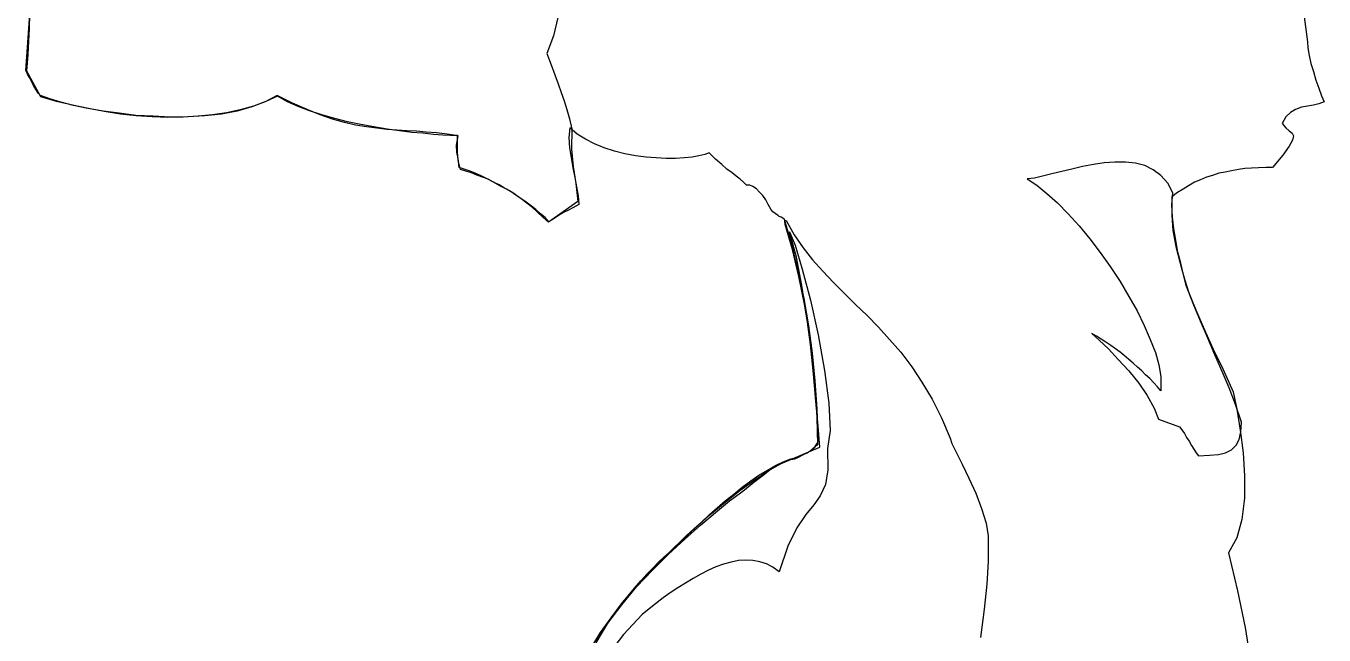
# Model space of a CAD drawing. Extents: x 14564 to 15453, y 74 to 1745.
# Drawn here: x 14757 to 15341, y 499 to 773 of the extents above; entities that cross this region are included whole.
import ezdxf

# ---------------------------------------------------------------- set-up
doc = ezdxf.new("R2010")
doc.units = 0
doc.header["$LTSCALE"] = 1270
doc.header["$MEASUREMENT"] = 0
doc.layers.get('0').update_dxf_attribs({"linetype": 'CONTINUOUS'})

msp = doc.modelspace()

# ---------------------------------------------------------------- linework, layer by layer
at = {"linetype": 'CONTINUOUS'}
for p, q in [((14756.51, 752.97), (14758.24, 778.47)), ((14758.05, 771.95), (14758.24, 778.27)), ((15331.61, 779.43), (15333.34, 766)), ((14757.85, 766.19), (14758.05, 771.95)), ((14995.95, 776.93), (14994.03, 768.69)), ((14757.47, 760.26), (14757.85, 766.19)), ((14994.03, 768.69), (14990.96, 760.63)), ((15333.34, 766), (15333.54, 763.32)), ((14756.89, 752.78), (14757.47, 760.26)), ((14990.96, 760.63), (14992.88, 755.65)), ((15333.54, 763.32), (15334.11, 759.87)), ((15334.11, 759.87), (15334.87, 756.23)), ((14992.88, 755.65), (14994.61, 751.05)), ((15334.87, 756.23), (15336.03, 752.58)), ((14756.7, 752.58), (14756.51, 752.97)), ((14757.28, 751.44), (14756.7, 752.58)), ((14763.22, 741.27), (14756.89, 752.78)), ((14758.05, 749.9), (14757.28, 751.44)), ((14759.01, 748.18), (14758.05, 749.9)), ((14759.96, 746.26), (14759.01, 748.18)), ((14994.61, 751.05), (14996.14, 747.02)), ((15336.03, 752.58), (15337.17, 748.75)), ((15337.17, 748.75), (15338.52, 745.11)), ((14761.11, 744.34), (14759.96, 746.26)), ((14762.07, 742.81), (14761.11, 744.34)), ((14763.03, 741.85), (14762.07, 742.81)), ((14996.14, 747.02), (14997.48, 743.19)), ((14997.48, 743.19), (14998.82, 739.36)), ((15338.52, 745.11), (15339.67, 741.66)), ((14767.24, 740.32), (14763.03, 741.85)), ((14770.31, 739.17), (14763.22, 741.27)), ((14772.23, 738.78), (14767.24, 740.32)), ((14777.41, 737.44), (14770.31, 739.17)), ((14777.98, 737.24), (14772.23, 738.78)), ((14784.69, 735.91), (14777.41, 737.44)), ((14784.31, 735.91), (14777.98, 737.24)), ((14858.12, 736.67), (14851.6, 734.76)), ((14858.88, 737.06), (14852.94, 735.33)), ((14864.25, 738.97), (14858.12, 736.67)), ((14864.44, 739.17), (14858.88, 737.06)), ((14869.61, 741.85), (14864.25, 738.97)), ((14869.81, 741.46), (14864.44, 739.17)), ((14876.52, 738.4), (14869.61, 741.85)), ((14874.22, 738.97), (14869.81, 741.46)), ((14879.01, 736.87), (14874.22, 738.97)), ((14883.03, 735.52), (14876.52, 738.4)), ((14884.19, 734.95), (14879.01, 736.87)), ((14998.82, 739.36), (14999.97, 735.52)), ((15330.65, 736.48), (15327.98, 735.52)), ((15333.34, 737.06), (15330.65, 736.48)), ((15336.03, 737.44), (15333.34, 737.06)), ((15338.52, 738.01), (15336.03, 737.44)), ((15340.82, 738.97), (15338.52, 738.01)), ((15339.67, 741.66), (15340.82, 738.97)), ((14791.21, 734.76), (14784.31, 735.91)), ((14791.79, 734.57), (14784.69, 735.91)), ((14798.49, 733.8), (14791.21, 734.76)), ((14799.07, 733.41), (14791.79, 734.57)), ((14805.97, 732.84), (14798.49, 733.8)), ((14806.17, 732.65), (14799.07, 733.41)), ((14813.83, 732.45), (14805.97, 732.84)), ((14813.26, 732.27), (14806.17, 732.65)), ((14820.35, 731.88), (14813.26, 732.27)), ((14821.5, 732.07), (14813.83, 732.45)), ((14827.25, 732.07), (14820.35, 731.88)), ((14829.36, 732.27), (14821.5, 732.07)), ((14833.96, 732.45), (14827.25, 732.07)), ((14837.03, 732.65), (14829.36, 732.27)), ((14840.48, 733.03), (14833.96, 732.45)), ((14844.51, 733.41), (14837.03, 732.65)), ((14846.81, 733.99), (14840.48, 733.03)), ((14851.6, 734.76), (14844.51, 733.41)), ((14852.94, 735.33), (14846.81, 733.99)), ((14888.98, 733.03), (14883.03, 735.52)), ((14889.74, 733.03), (14884.19, 734.95)), ((14894.54, 731.11), (14888.98, 733.03)), ((14895.5, 731.5), (14889.74, 733.03)), ((14899.9, 729.58), (14894.54, 731.11)), ((14901.25, 729.96), (14895.5, 731.5)), ((14999.97, 735.52), (15001.13, 731.31)), ((15001.13, 731.31), (15002.27, 726.71)), ((15323.56, 732.27), (15322.03, 729.2)), ((15325.67, 734.18), (15323.56, 732.27)), ((15327.98, 735.52), (15325.67, 734.18)), ((14904.89, 728.43), (14899.9, 729.58)), ((14907.19, 728.81), (14901.25, 729.96)), ((14909.87, 727.66), (14904.89, 728.43)), ((14913.13, 727.66), (14907.19, 728.81)), ((14914.47, 727.09), (14909.87, 727.66)), ((14919.07, 726.71), (14913.13, 727.66)), ((14918.89, 726.51), (14914.47, 727.09)), ((14923.49, 726.13), (14918.89, 726.51)), ((14924.63, 725.94), (14919.07, 726.71)), ((14927.89, 725.94), (14923.49, 726.13)), ((14930.19, 725.17), (14924.63, 725.94)), ((14932.3, 725.75), (14927.89, 725.94)), ((14935.18, 724.79), (14930.19, 725.17)), ((14936.71, 725.36), (14932.3, 725.75)), ((14939.97, 724.22), (14935.18, 724.79)), ((14941.31, 724.98), (14936.71, 725.36)), ((14946.11, 724.4), (14941.31, 724.98)), ((15001.31, 727.28), (15000.93, 722.87)), ((15004.57, 724.4), (15001.31, 727.28)), ((15002.27, 726.71), (15002.08, 717.7)), ((15322.03, 729.2), (15323.56, 727.28)), ((15323.56, 727.28), (15325.1, 725.94)), ((15325.1, 725.94), (15326.44, 724.79)), ((15326.44, 724.79), (15327.02, 723.63)), ((14944.19, 724.02), (14939.97, 724.22)), ((14947.64, 723.83), (14944.19, 724.02)), ((14951.09, 723.63), (14946.11, 724.4)), ((14950.71, 723.83), (14947.64, 723.83)), ((14950.32, 719.42), (14951.09, 723.63)), ((14950.51, 716.35), (14950.32, 719.42)), ((14950.71, 720), (14950.71, 723.83)), ((14950.71, 716.35), (14950.71, 720)), ((15000.93, 722.87), (15001.13, 718.27)), ((15008.41, 722.1), (15004.57, 724.4)), ((15012.43, 720), (15008.41, 722.1)), ((15016.84, 718.27), (15012.43, 720)), ((15325.1, 719.03), (15322.22, 715.01)), ((15326.63, 721.72), (15325.1, 719.03)), ((15327.02, 723.63), (15326.63, 721.72)), ((14951.09, 713.48), (14950.51, 716.35)), ((14951.09, 712.71), (14950.71, 716.35)), ((14951.47, 709.45), (14951.09, 713.48)), ((15001.13, 718.27), (15001.89, 713.86)), ((15001.89, 713.86), (15002.66, 709.26)), ((15002.08, 717.7), (15002.85, 709.84)), ((15021.44, 716.74), (15016.84, 718.27)), ((15026.04, 715.59), (15021.44, 716.74)), ((15030.84, 714.63), (15026.04, 715.59)), ((15035.63, 714.05), (15030.84, 714.63)), ((15040.23, 713.67), (15035.63, 714.05)), ((15044.64, 713.48), (15040.23, 713.67)), ((15048.86, 713.48), (15044.64, 713.48)), ((15052.88, 713.67), (15048.86, 713.48)), ((15056.34, 714.05), (15052.88, 713.67)), ((15059.4, 714.63), (15056.34, 714.05)), ((15062.08, 715.2), (15059.4, 714.63)), ((15064, 715.97), (15062.08, 715.2)), ((15066.87, 713.1), (15064, 715.97)), ((15069.75, 710.79), (15066.87, 713.1)), ((15322.22, 715.01), (15317.63, 709.45)), ((14952.05, 708.49), (14951.09, 712.71)), ((14953.77, 708.68), (14951.47, 709.45)), ((14954.54, 707.72), (14952.05, 708.49)), ((14956.07, 707.92), (14953.77, 708.68)), ((14957.03, 706.96), (14954.54, 707.72)), ((14958.76, 706.77), (14956.07, 707.92)), ((15002.66, 709.26), (15003.62, 704.85)), ((15002.85, 709.84), (15004, 702.16)), ((15072.05, 708.68), (15069.75, 710.79)), ((15074.35, 706.96), (15072.05, 708.68)), ((15222.73, 707.54), (15218.32, 706.58)), ((15227.33, 708.68), (15222.73, 707.54)), ((15232.13, 709.84), (15227.33, 708.68)), ((15237.1, 710.79), (15232.13, 709.84)), ((15241.9, 711.56), (15237.1, 710.79)), ((15246.69, 711.75), (15241.9, 711.56)), ((15251.48, 711.75), (15246.69, 711.75)), ((15255.9, 711.37), (15251.48, 711.75)), ((15260.11, 710.22), (15255.9, 711.37)), ((15263.95, 708.3), (15260.11, 710.22)), ((15267.4, 705.81), (15263.95, 708.3)), ((15296.34, 707.34), (15293.47, 706.77)), ((15299.22, 707.92), (15296.34, 707.34)), ((15302.29, 708.49), (15299.22, 707.92)), ((15305.16, 708.88), (15302.29, 708.49)), ((15308.22, 709.07), (15305.16, 708.88)), ((15311.3, 709.26), (15308.22, 709.07)), ((15314.55, 709.45), (15311.3, 709.26)), ((15317.63, 709.45), (15314.55, 709.45)), ((14959.53, 706), (14957.03, 706.96)), ((14961.44, 705.62), (14958.76, 706.77)), ((14962.02, 705.05), (14959.53, 706)), ((14964.13, 704.28), (14961.44, 705.62)), ((14964.51, 704.09), (14962.02, 705.05)), ((14967, 702.74), (14964.13, 704.28)), ((14967, 702.74), (14964.51, 704.09)), ((14969.49, 701.59), (14967, 702.74)), ((14969.88, 701.21), (14967, 702.74)), ((14971.98, 700.06), (14969.49, 701.59)), ((14972.75, 699.67), (14969.88, 701.21)), ((15003.62, 704.85), (15004.38, 700.63)), ((15004, 702.16), (15004.96, 694.11)), ((15076.27, 705.42), (15074.35, 706.96)), ((15077.99, 704.09), (15076.27, 705.42)), ((15079.53, 702.74), (15077.99, 704.09)), ((15080.87, 701.4), (15079.53, 702.74)), ((15082.4, 701.4), (15080.87, 701.4)), ((15083.74, 700.83), (15082.4, 701.4)), ((15210.46, 704.66), (15207.2, 704.28)), ((15207.2, 704.28), (15211.61, 701.4)), ((15214.1, 705.42), (15210.46, 704.66)), ((15211.61, 701.4), (15216.02, 697.76)), ((15218.32, 706.58), (15214.1, 705.42)), ((15270.47, 702.36), (15267.4, 705.81)), ((15272.77, 697.95), (15270.47, 702.36)), ((15279.86, 701.21), (15277.36, 699.67)), ((15282.54, 702.74), (15279.86, 701.21)), ((15285.22, 703.89), (15282.54, 702.74)), ((15287.91, 705.05), (15285.22, 703.89)), ((15290.59, 705.81), (15287.91, 705.05)), ((15293.47, 706.77), (15290.59, 705.81)), ((14974.48, 698.72), (14971.98, 700.06)), ((14975.63, 697.95), (14972.75, 699.67)), ((14976.97, 696.99), (14974.48, 698.72)), ((14978.31, 696.03), (14975.63, 697.95)), ((14979.46, 695.27), (14976.97, 696.99)), ((14981, 694.31), (14978.31, 696.03)), ((15004.38, 700.63), (15005.15, 696.61)), ((15005.15, 696.61), (15005.34, 692.77)), ((15085.28, 699.86), (15083.74, 700.83)), ((15086.63, 698.33), (15085.28, 699.86)), ((15088.16, 696.8), (15086.63, 698.33)), ((15089.5, 694.88), (15088.16, 696.8)), ((15216.02, 697.76), (15220.82, 693.54)), ((15274.87, 698.14), (15272.38, 696.23)), ((15272.38, 692.58), (15272.77, 697.95)), ((15272.38, 696.23), (15272.38, 687.79)), ((15277.36, 699.67), (15274.87, 698.14)), ((14981.96, 693.35), (14979.46, 695.27)), ((14983.49, 692.39), (14981, 694.31)), ((14984.45, 691.43), (14981.96, 693.35)), ((14985.98, 690.47), (14983.49, 692.39)), ((14986.75, 689.32), (14984.45, 691.43)), ((14988.09, 688.55), (14985.98, 690.47)), ((15004.96, 694.11), (14991.73, 684.72)), ((15000.36, 690.09), (14998.44, 689.13)), ((15002.66, 691.24), (15000.36, 690.09)), ((15005.34, 692.77), (15002.66, 691.24)), ((15090.65, 692.77), (15089.5, 694.88)), ((15091.8, 690.67), (15090.65, 692.77)), ((15092.76, 689.51), (15091.8, 690.67)), ((15093.72, 688.75), (15092.76, 689.51)), ((15220.82, 693.54), (15225.61, 688.55)), ((15272.57, 687.21), (15272.38, 692.58)), ((14989.24, 687.02), (14986.75, 689.32)), ((14990.19, 686.83), (14988.09, 688.55)), ((14991.73, 684.72), (14989.24, 687.02)), ((14991.92, 684.92), (14990.19, 686.83)), ((14993.07, 685.68), (14991.92, 684.92)), ((14994.22, 686.45), (14993.07, 685.68)), ((14995.37, 687.21), (14994.22, 686.45)), ((14996.91, 688.17), (14995.37, 687.21)), ((14998.44, 689.13), (14996.91, 688.17)), ((15094.29, 688.17), (15093.72, 688.75)), ((15095.06, 687.79), (15094.29, 688.17)), ((15095.63, 687.41), (15095.06, 687.79)), ((15096.4, 687.02), (15095.63, 687.41)), ((15097.17, 686.64), (15096.4, 687.02)), ((15097.93, 686.06), (15097.17, 686.64)), ((15101.38, 674.18), (15097.93, 686.06)), ((15098.12, 685.49), (15098.32, 685.49)), ((15098.12, 685.29), (15098.12, 685.49)), ((15098.32, 683.76), (15098.12, 685.29)), ((15098.32, 685.49), (15098.7, 685.49)), ((15101.57, 672.45), (15098.32, 683.76)), ((15098.7, 685.49), (15102.34, 679.16)), ((15225.61, 688.55), (15230.59, 683.19)), ((15272.38, 687.79), (15272.77, 681.08)), ((15273.14, 681.85), (15272.57, 687.21)), ((15103.3, 669), (15100.24, 680.5)), ((15100.24, 680.5), (15102.73, 674.37)), ((15102.34, 679.16), (15106.37, 673.22)), ((15230.59, 683.19), (15235.38, 677.24)), ((15272.77, 681.08), (15274.1, 673.8)), ((15274.1, 676.67), (15273.14, 681.85)), ((15104.26, 662.29), (15101.38, 674.18)), ((15104.45, 660.38), (15101.57, 672.45)), ((15102.73, 674.37), (15105.98, 663.63)), ((15106.37, 673.22), (15110.59, 667.85)), ((15235.38, 677.24), (15239.99, 671.11)), ((15275.07, 671.3), (15274.1, 676.67)), ((15274.1, 673.8), (15276.79, 663.45)), ((15105.8, 656.35), (15103.3, 669)), ((15110.59, 667.85), (15115.19, 662.68)), ((15239.99, 671.11), (15244.58, 664.78)), ((15276.4, 666.32), (15275.07, 671.3)), ((15277.56, 661.15), (15276.4, 666.32)), ((15106.75, 650.41), (15104.26, 662.29)), ((15106.94, 647.91), (15104.45, 660.38)), ((15105.98, 663.63), (15109.63, 649.64)), ((15115.19, 662.68), (15119.98, 657.69)), ((15244.58, 664.78), (15248.99, 658.07)), ((15276.79, 663.45), (15278.13, 658.65)), ((15278.7, 656.35), (15277.56, 661.15)), ((15107.9, 643.12), (15105.8, 656.35)), ((15119.98, 657.69), (15124.97, 652.71)), ((15248.99, 658.07), (15253.02, 651.37)), ((15278.13, 658.65), (15279.86, 653.47)), ((15281.96, 648.11), (15278.7, 656.35)), ((15108.86, 638.14), (15106.75, 650.41)), ((15109.63, 649.64), (15113.08, 634.11)), ((15124.97, 652.71), (15129.95, 647.72)), ((15253.02, 651.37), (15256.66, 644.85)), ((15279.86, 653.47), (15281.96, 648.11)), ((15109.05, 635.26), (15106.94, 647.91)), ((15109.63, 629.7), (15107.9, 643.12)), ((15129.95, 647.72), (15135.12, 642.74)), ((15256.66, 644.85), (15259.92, 638.33)), ((15285.22, 640.25), (15281.96, 648.11)), ((15281.96, 648.11), (15284.46, 642.16)), ((15110.59, 625.87), (15108.86, 638.14)), ((15135.12, 642.74), (15140.3, 637.56)), ((15140.3, 637.56), (15145.28, 632)), ((15259.92, 638.33), (15262.6, 632)), ((15284.46, 642.16), (15287.52, 635.26)), ((15288.48, 632.58), (15285.22, 640.25)), ((15110.59, 622.42), (15109.05, 635.26)), ((15113.08, 634.11), (15115.95, 618.01)), ((15145.28, 632), (15150.27, 626.25)), ((15236.34, 634.69), (15239.6, 631.62)), ((15238.45, 633.54), (15236.34, 634.69)), ((15240.56, 632.2), (15238.45, 633.54)), ((15239.6, 631.62), (15243.82, 627.78)), ((15242.66, 630.85), (15240.56, 632.2)), ((15262.6, 632), (15264.91, 626.06)), ((15287.52, 635.26), (15290.98, 627.6)), ((15291.74, 625.11), (15288.48, 632.58)), ((15110.97, 616.48), (15109.63, 629.7)), ((15111.73, 613.41), (15110.59, 625.87)), ((15150.27, 626.25), (15155.25, 619.73)), ((15244.78, 629.32), (15242.66, 630.85)), ((15243.82, 627.78), (15248.22, 622.99)), ((15246.88, 627.78), (15244.78, 629.32)), ((15248.99, 626.25), (15246.88, 627.78)), ((15250.91, 624.72), (15248.99, 626.25)), ((15264.91, 626.06), (15266.44, 620.5)), ((15290.98, 627.6), (15295.2, 618.78)), ((15111.93, 609.57), (15110.59, 622.42)), ((15155.25, 619.73), (15159.85, 612.83)), ((15248.22, 622.99), (15253.02, 617.82)), ((15253.02, 622.99), (15250.91, 624.72)), ((15254.93, 621.27), (15253.02, 622.99)), ((15256.86, 619.55), (15254.93, 621.27)), ((15258.77, 617.82), (15256.86, 619.55)), ((15266.44, 620.5), (15267.4, 615.33)), ((15295, 617.63), (15291.74, 625.11)), ((15112.12, 604.21), (15110.97, 616.48)), ((15115.95, 618.01), (15117.87, 603.25)), ((15253.02, 617.82), (15257.43, 612.26)), ((15260.49, 616.09), (15258.77, 617.82)), ((15262.41, 614.37), (15260.49, 616.09)), ((15264.14, 612.45), (15262.41, 614.37)), ((15267.4, 615.33), (15267.4, 608.81)), ((15298.07, 610.15), (15295, 617.63)), ((15295.2, 618.78), (15299.99, 608.43)), ((15112.69, 600.56), (15111.73, 613.41)), ((15112.69, 596.92), (15111.93, 609.57)), ((15159.85, 612.83), (15164.45, 605.17)), ((15257.43, 612.26), (15261.26, 606.7)), ((15265.86, 610.73), (15264.14, 612.45)), ((15267.4, 608.81), (15265.86, 610.73)), ((15300.94, 602.68), (15298.07, 610.15)), ((15299.99, 608.43), (15301.52, 600.56)), ((15113.08, 592.9), (15112.12, 604.21)), ((15117.87, 603.25), (15118.45, 590.98)), ((15164.45, 605.17), (15168.67, 596.73)), ((15261.26, 606.7), (15264.33, 601.14)), ((15303.63, 594.82), (15300.94, 602.68)), ((15113.08, 587.34), (15112.69, 600.56)), ((15112.89, 584.65), (15112.69, 596.92)), ((15168.67, 596.73), (15172.5, 587.53)), ((15264.33, 601.14), (15266.25, 596.16)), ((15266.25, 596.16), (15275.83, 592.7)), ((15301.52, 600.56), (15303.05, 591.17)), ((15113.85, 583.51), (15113.08, 592.9)), ((15118.45, 590.98), (15117.29, 582.93)), ((15275.83, 592.7), (15276.79, 591.36)), ((15276.79, 591.36), (15277.94, 589.64)), ((15302.67, 586.95), (15303.43, 590.4)), ((15303.05, 591.17), (15304.39, 581.01)), ((15303.43, 590.4), (15303.63, 594.82)), ((15111.54, 583.51), (15112.89, 584.65)), ((15111.73, 583.88), (15112.5, 585.04)), ((15112.5, 585.04), (15113.08, 586.18)), ((15113.08, 586.18), (15113.08, 587.34)), ((15172.5, 587.53), (15173.27, 585.23)), ((15173.27, 585.23), (15175.19, 581.21)), ((15277.94, 589.64), (15278.9, 587.91)), ((15278.9, 587.91), (15280.05, 586.18)), ((15280.05, 586.18), (15281.2, 584.27)), ((15299.22, 582.35), (15301.33, 584.46)), ((15301.33, 584.46), (15302.67, 586.95)), ((15093.33, 574.88), (15113.85, 583.51)), ((15100.81, 578.33), (15104.07, 579.09)), ((15102.54, 578.33), (15104.26, 579.09)), ((15104.07, 579.09), (15105.98, 579.86)), ((15104.26, 579.09), (15106.17, 580.05)), ((15105.98, 579.86), (15107.71, 580.82)), ((15106.17, 580.05), (15108.09, 581.01)), ((15107.71, 580.82), (15109.43, 581.78)), ((15108.09, 581.01), (15110.01, 582.16)), ((15109.43, 581.78), (15110.77, 582.93)), ((15110.01, 582.16), (15111.54, 583.51)), ((15110.77, 582.93), (15111.73, 583.88)), ((15117.29, 582.93), (15117.49, 573.34)), ((15175.19, 581.21), (15177.87, 575.83)), ((15281.2, 584.27), (15282.16, 582.55)), ((15282.16, 582.55), (15283.31, 581.01)), ((15283.31, 581.01), (15284.26, 579.67)), ((15284.26, 579.67), (15289.25, 579.86)), ((15289.25, 579.86), (15293.27, 580.25)), ((15293.27, 580.25), (15296.53, 581.01)), ((15296.53, 581.01), (15299.22, 582.35)), ((15304.39, 581.01), (15304.97, 570.66)), ((15086.43, 570.85), (15090.26, 573.15)), ((15088.35, 570.85), (15091.42, 573.34)), ((15089.88, 572.39), (15095.06, 575.45)), ((15090.26, 573.15), (15093.91, 575.26)), ((15091.42, 573.34), (15093.33, 574.88)), ((15093.91, 575.26), (15097.35, 576.99)), ((15095.06, 575.45), (15099.65, 577.75)), ((15097.35, 576.99), (15100.81, 578.33)), ((15099.65, 577.75), (15100.81, 577.95)), ((15100.81, 577.95), (15102.54, 578.33)), ((15117.49, 573.34), (15116.34, 566.64)), ((15177.87, 575.83), (15180.94, 569.51)), ((15077.81, 563.95), (15084.13, 568.55)), ((15078.95, 565.48), (15082.79, 568.36)), ((15079.15, 563.76), (15084.13, 567.78)), ((15082.79, 568.36), (15086.43, 570.85)), ((15084.13, 568.55), (15089.88, 572.39)), ((15084.13, 567.78), (15088.35, 570.85)), ((15180.94, 569.51), (15184.01, 562.8)), ((15304.97, 570.66), (15304.97, 560.5)), ((15071.29, 558.78), (15077.81, 563.95)), ((15071.29, 559.35), (15075.12, 562.42)), ((15073.2, 559.35), (15079.15, 563.76)), ((15075.12, 562.42), (15078.95, 565.48)), ((15114.03, 561.65), (15111.16, 557.62)), ((15116.34, 566.64), (15114.03, 561.65)), ((15184.01, 562.8), (15186.69, 555.9)), ((15064, 553.02), (15067.64, 556.28)), ((15064.57, 553.22), (15071.29, 558.78)), ((15066.87, 554.17), (15073.2, 559.35)), ((15067.64, 556.28), (15071.29, 559.35)), ((15111.16, 557.62), (15107.52, 553.22)), ((15186.69, 555.9), (15188.8, 549.38)), ((15304.97, 560.5), (15303.82, 550.92)), ((15057.1, 546.7), (15060.55, 549.76)), ((15057.68, 547.08), (15064.57, 553.22)), ((15060.17, 548.43), (15066.87, 554.17)), ((15060.55, 549.76), (15064, 553.02)), ((15107.52, 553.22), (15103.49, 547.27)), ((15188.8, 549.38), (15189.57, 543.63)), ((15303.82, 550.92), (15301.52, 542.67)), ((15050.77, 540.75), (15057.68, 547.08)), ((15050.96, 540.95), (15053.84, 543.82)), ((15053.08, 542.1), (15060.17, 548.43)), ((15053.84, 543.82), (15057.1, 546.7)), ((15103.49, 547.27), (15099.47, 539.03)), ((15189.57, 543.63), (15189.57, 532.13)), ((15043.87, 534.05), (15050.77, 540.75)), ((15045.79, 535.39), (15053.08, 542.1)), ((15045.98, 536.15), (15048.09, 538.26)), ((15048.09, 538.26), (15050.96, 540.95)), ((15099.47, 539.03), (15095.63, 527.33)), ((15301.52, 542.67), (15297.87, 535.96)), ((15037.35, 527.33), (15043.87, 534.05)), ((15038.51, 528.1), (15045.79, 535.39)), ((15038.7, 529.06), (15041.19, 531.75)), ((15041.19, 531.75), (15043.68, 534.05)), ((15043.68, 534.05), (15045.98, 536.15)), ((15073.97, 531.75), (15070.52, 530.79)), ((15077.23, 532.51), (15073.97, 531.75)), ((15080.48, 532.7), (15077.23, 532.51)), ((15083.74, 532.51), (15080.48, 532.7)), ((15086.81, 531.93), (15083.74, 532.51)), ((15089.88, 530.98), (15086.81, 531.93)), ((15189.57, 532.13), (15188.99, 521.78)), ((15297.87, 535.96), (15301.9, 518.9)), ((15031.03, 520.44), (15037.35, 527.33)), ((15031.41, 520.62), (15038.51, 528.1)), ((15033.33, 523.31), (15036.01, 526.37)), ((15036.01, 526.37), (15038.7, 529.06)), ((15060.36, 526.37), (15056.91, 524.46)), ((15063.81, 528.1), (15060.36, 526.37)), ((15067.07, 529.63), (15063.81, 528.1)), ((15070.52, 530.79), (15067.07, 529.63)), ((15092.76, 529.44), (15089.88, 530.98)), ((15095.63, 527.33), (15092.76, 529.44)), ((15024.7, 512.58), (15031.41, 520.62)), ((15025.09, 513.53), (15031.03, 520.44)), ((15027.58, 516.6), (15030.45, 520.05)), ((15030.45, 520.05), (15033.33, 523.31)), ((15050.01, 520.24), (15046.56, 517.94)), ((15053.46, 522.35), (15050.01, 520.24)), ((15056.91, 524.46), (15053.46, 522.35)), ((15188.99, 521.78), (15187.84, 510.66)), ((15024.7, 512.96), (15027.58, 516.6)), ((15043.3, 515.64), (15038.51, 512)), ((15046.56, 517.94), (15043.3, 515.64)), ((15301.9, 518.9), (15305.35, 502.41)), ((15018.38, 504.33), (15024.7, 512.58)), ((15018.76, 504.71), (15021.83, 508.93)), ((15019.91, 506.63), (15025.09, 513.53)), ((15021.83, 508.93), (15024.7, 512.96)), ((15038.51, 512), (15033.91, 508.16)), ((15187.84, 510.66), (15186.11, 497.81)), ((15012.62, 495.71), (15018.38, 504.33)), ((15015.12, 500.11), (15019.91, 506.63)), ((15016.08, 500.31), (15018.76, 504.71)), ((15029.69, 503.76), (15025.47, 499.15)), ((15033.91, 508.16), (15029.69, 503.76)), ((15011.28, 493.59), (15015.12, 500.11)), ((15013.2, 495.51), (15016.08, 500.31)), ((15025.47, 499.15), (15021.64, 494.17)), ((15305.35, 502.41), (15307.85, 486.12))]:
    msp.add_line(p, q, dxfattribs=at)

doc.saveas('drawing.dxf')
